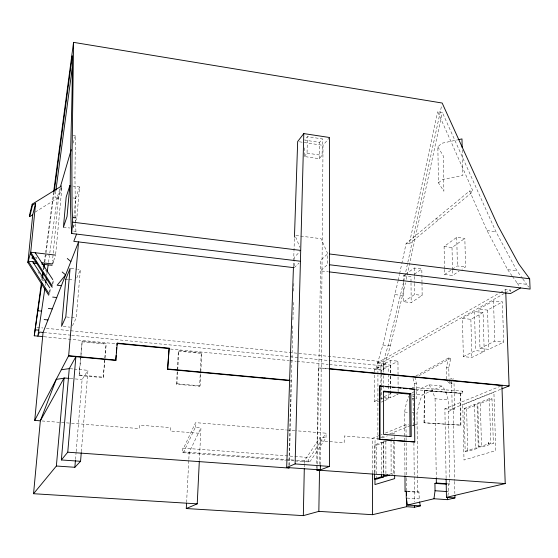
<?xml version="1.0" encoding="UTF-8"?>
<svg xmlns="http://www.w3.org/2000/svg" width="558" height="558" viewBox="0 0 558 558"><rect width="100%" height="100%" fill="white"/><g stroke="black" fill="none" stroke-linecap="round" stroke-linejoin="round"><path stroke-width="0.42" stroke-dasharray="2.79 2.09" d="M376.727 479.085L376.762 445.089L383.555 442.452L383.576 473.498M320.006 440.869L344.174 442.773L344.244 435.951L377.878 438.658L377.926 374.837M377.926 373.972L377.933 362.526L499.626 292.908M372.618 472.989L372.688 438.239L382.209 434.361M380.047 401.976L374.411 401.467L374.46 372.918M374.46 372.046L374.46 369.452L380.912 365.839L388.187 366.55L388.208 373.372M374.62 472.982L374.662 444.921L381.428 442.285L383.555 442.452M374.969 472.549L375.018 440.799L378.917 439.244M423.982 422.783L424.471 390.551L460.748 393.313L460.887 425.147L423.982 422.783L460.887 425.147M424.282 422.671L424.471 390.551M75.539 223.04L74.967 177.549L75.372 135.629L72.819 135.266M320.383 464.688L323.026 145.338L329.527 137.498M295.866 235.49L321.066 238.698L327.762 253.757L327.602 264.534L320.515 270.846L328.271 271.774M295.091 460.95L308.609 461.947L310.234 461.278L326.025 437.8L326.095 433.189L295.831 430.748M316.644 468.315L318.381 367.917L328.39 368.524M304.515 147.898L304.319 156.519L319.26 158.709L322.092 155.354L322.378 138.921L307.409 136.654L304.689 140.142L319.553 142.374L322.378 138.921M317.118 468.992L320.697 260.244L327.762 253.757M319.615 464.368L320.062 437.326L326.025 437.8M308.609 461.947L308.7 457.49L310.318 456.8L326.095 433.189M319.26 158.709L319.553 142.374M304.333 466.934L304.382 464.326M304.403 463.461L304.452 460.852L320.062 437.326M304.319 156.519L307.053 153.143L307.409 136.654M289.351 465.26L292.838 324.072M292.943 319.741L293.375 302.394M293.654 291.123L293.885 281.581M294.268 266.068L294.408 260.328M294.429 259.505L294.491 257.05L299.918 251.658M288.898 465.456L290.997 380.737L291.443 380.444M293.48 265.838L294.422 238.022M199.359 460.35L200.957 427.84L195.307 427.386L183.735 451.952L182.626 452.684L182.871 448.102L183.987 447.349L195.551 422.65L286.324 429.981M195.307 427.386L195.551 422.65M199.618 386.269L200.127 385.829L201.766 352.865L178.825 350.64L178.358 351.142L176.488 384.204L199.618 386.269L200.35 371.544M200.399 370.679L201.264 353.367L201.766 352.865M186.595 502.493L188.792 460.134M188.841 459.269L189.197 452.35L200.957 427.84M176.488 384.204L176.956 383.758L178.825 350.64M80.68 356.485L79.09 375.506L103.265 377.661L104.716 358.731M104.785 357.873L106.18 343.582L82.193 341.252L80.75 355.62M103.265 377.661L104.988 359.094M105.05 358.236L106.18 343.582M81.335 451.764L87.955 370.324L74.36 369.089M75.504 459.464L76.076 452.517M76.146 451.645L82.11 379.552L87.955 370.324M79.09 375.506L80.896 356.841M80.966 355.976L82.193 341.252M72.463 325.753L76.237 317.962L80.387 269.57L77.813 269.284M75.651 221.059L76.837 217.794L79.55 186.958L73.077 186.1M73.049 227.545L73.279 224.958M73.893 218.073L75.651 198.285L79.55 186.958M52.543 284.538L53.233 280.304L52.864 284.231M55.66 254.253L61.931 186.958L58.332 198.815L52.494 260.977M49.564 292.134L50.234 288.584L49.655 294.736M53.61 192.231L45.582 252.502M46.077 252.662L54.126 192.231M55.779 191.275L54.977 197.302L57.223 197.595L59.88 188.506M49.781 253.116L57.223 197.595M447.935 495.664L448.472 491.668L448.339 484.337L449.783 483.96L448.22 399.947L446.477 393.815L444.342 389.121L441.929 386.052L428.983 384.825L412.041 392.762M41.822 279.781L42.059 278.072M43.231 269.549L43.468 267.847M44.291 261.883L45.463 253.36M42.199 280.876L42.547 278.316M43.726 269.772L43.963 268.063M44.793 262.086L45.735 255.25L49.439 255.676L48.483 262.504M45.282 285.55L45.519 283.841M46.705 275.31L47.06 272.75M404.962 474.998L404.55 412.041L406.315 403.308L408.658 396.152M407.612 491.549L417.775 492.247L416.986 413.129L419.658 401.355L422.232 395.001L441.929 386.052M446.679 379.084L446.463 367.38L448.416 358.006L450.738 358.243L448.785 367.61L448.995 378.477M504.32 293.445L381.714 362.902L381.714 365.72L375.82 369.019L382.9 345.025L398.021 281.211M398.203 280.374L399.465 274.501M399.64 273.664L401.62 264.436M401.802 263.599L406.112 243.469L469.599 190.969L473.128 191.478L437.702 111.684L442.334 112.437L495.957 231.779L516.938 270.797L522.33 278.24M406.112 243.469L409.279 243.881L437.702 111.684M403.553 282.104L389.212 341.928L383.283 361.772L383.29 369.752L329.025 364.465M403.734 281.26L441.615 105.581M383.29 369.752L390.433 345.807L405.533 282.746M406.273 279.342L407.005 275.931M407.194 275.08L442.334 112.437M73.196 143.064L75.372 135.629M58.332 198.815L57.997 197.874L61.582 185.988M412.236 387.74L412.453 387.385L462.715 391.165L462.938 392.344L462.568 393.237L413.227 389.547M53.652 260.739L55.305 255.92M73.272 227.587L75.351 221.875M52.25 287.67L52.647 286.589M76.774 277.989L80.387 269.57M294.226 267.707L299.06 263.041M437.849 146.887L443.233 155.828L443.889 191.248L438.462 182.871L437.849 146.887L441.72 143.287L457.755 139.821M438.462 182.871L442.375 179.509L462.861 175.456L462.226 149.349M409.279 243.881L473.128 191.478M421.988 282.592L422.141 295.398L411.183 302.596L403.762 301.745L403.587 275.778L404.927 274.808M405.596 274.32L414.308 268.014L421.827 268.935L421.981 281.741M444.496 268.544L444.091 246.503L456.751 237.331L464.849 238.399L465.539 266.947L461.94 269.312M414.357 274.25L421.827 268.935M444.091 246.503L452.015 247.529L464.849 238.399M36.444 258.856L36.751 257.817L35.363 257.154M403.762 301.745L414.566 294.512L422.141 295.398M444.51 269.395L444.607 274.48L451.701 269.73M452.412 269.256L457.379 265.929L465.539 266.947M444.607 274.48L452.587 275.457L459.067 271.202M188.06 453.082L189.197 452.35M35.245 212.047L57.997 197.874M500.38 292.476L505.674 289.449L510.375 290.021L510.458 292.148M505.081 293.02L510.375 290.021M462.456 318.388L474.502 311.587L483.089 312.571L484.211 351.512L471.845 357.476L463.335 356.604L462.456 318.388L470.875 319.329L483.089 312.571M478.883 309.118L493.502 300.867L502.346 301.906L503.728 342.103L488.717 349.343L479.978 348.429L478.883 309.118L487.532 310.108L502.346 301.906M383.416 372.165L383.409 364.437L390.551 360.426L397.973 361.165L398.042 375.952M415.884 375.994L448.416 358.006M374.46 369.452L381.651 370.149L388.187 366.55M383.409 364.437L390.726 365.155L397.973 361.165M418.842 375.792L450.738 358.243M463.335 356.604L475.535 350.605L484.211 351.512M479.978 348.429L494.793 341.147L503.728 342.103M374.411 401.467L380.193 398.642M384.155 396.703L390.642 393.53L392.309 393.683M383.855 401.062L381.658 402.116L381.651 385.704M384.595 400.714L388.256 398.956L388.242 391.277M383.437 397.059L390.816 397.728L398.133 394.22L396.466 394.067M449.504 379.426L451.589 378.47L453.94 378.694L452.545 379.335M415.87 398.663L416.631 398.321L416.491 383.855L415.047 377.878M302.854 461.522L304.452 460.852M424.178 390.684L460.748 393.313M385.383 433.071L406.008 424.666L408.589 424.882M446.114 478.262L444.886 408.819L501.119 385.906M377.878 438.658L380.256 437.702M381.044 437.381L385.006 435.791M389.763 433.88L410.36 425.608M451.624 380.2L452.182 408.798L501.084 389.149M382.028 438.002L387.482 435.819M392.155 433.957L394.492 433.022L394.506 435.603M411.888 425.349L413.75 425.315L412.034 425.168M414.42 425.05L417.091 423.982M448.437 411.455L454.554 409.014L453.975 380.43M464.172 408.526L474.579 404.431L477.09 404.662L478.248 448.137L467.646 451.436L465.156 451.234L464.172 408.526L466.641 408.749L477.09 404.662M477.808 403.162L489.415 398.6L491.982 398.837L493.349 443.443L481.533 447.118L478.98 446.909L477.808 403.162L480.333 403.392L491.982 398.837M383.751 473.463L383.723 441.385L385.187 440.813M383.723 441.385L385.864 441.552L388.068 440.701M413.666 398.461L411.964 398.998L414.162 399.193M389.498 474.258L391.137 473.749L393.327 473.902L393.202 438.707L391.032 438.532M465.156 451.234L475.709 447.935L478.248 448.137M478.98 446.909L490.754 443.233L493.349 443.443M391.681 474.419L393.327 473.902M417.775 492.247L418.953 491.94L419.316 500.428M462.715 391.165L462.568 393.237M407.124 498.078L419.03 498.866M446.798 491.549L448.472 491.668M407.068 491.131L418.953 491.94M447.265 483.779L449.783 483.96M183.735 451.952L295.845 460.217M296.703 460.28L310.234 461.278M182.626 452.684L285.591 460.252M286.456 460.315L294.226 460.887M182.871 448.102L293.947 456.388M294.812 456.451L308.7 457.49M374.662 444.921L376.762 445.089M42.073 420.962L70.706 423.208M71.577 423.271L139.256 428.579L139.479 425.161L170.608 427.623L170.413 431.02L200.685 433.392M287.189 430.051L294.973 430.678M404.55 412.041L408.693 412.404M412.013 412.69L416.986 413.129M444.886 408.819L453.18 409.558L454.596 480.598M70.099 378.491L74.388 378.868M75.246 378.945L82.11 379.552M70.113 368.705L73.51 369.012M388.256 398.956L380.912 398.286L380.912 387.189M79.376 375.032L103.6 377.194M176.956 383.758L200.127 385.829M452.182 408.798L454.554 409.014M412.229 394.081L422.232 395.001M411.944 395.978L414.134 396.18L413.101 396.654L413.359 425.475M428.983 384.825L432.408 390.056L435.08 398.747L448.22 399.947M447.174 380.563L449.588 383.765L451.931 383.988L451.847 379.656M413.039 378.415L414.294 383.646L416.491 383.855M43.936 336.725L115.855 343.721M170.448 349.036L289.163 360.587M290.027 360.67L296.096 361.263M296.961 361.347L328.16 364.381M81.907 341.782L105.846 344.105M178.358 351.142L201.264 353.367M318.381 367.917L328.767 368.915M377.933 362.526L381.714 362.902M377.571 363L385.062 363.739M43.922 332.526L70.817 335.17M71.682 335.253L381.714 365.72M63.27 326.472L70.022 327.148M446.463 367.38L448.785 367.61M36.828 327.379L42.889 327.978M46.356 328.327L383.283 361.772M66.597 316.979L76.237 317.962M382.9 345.025L390.433 345.807M65.809 279.181L68.306 279.46M69.136 279.551L74.13 280.102M70.95 268.503L76.955 269.186M395.148 294.638L402.771 295.517M403.587 275.778L410.96 276.67L411.009 281.853M63.417 227.232L69.785 228.013M512.439 276.398L517.252 283.171L526.738 284.329L528.663 287.056M73.517 231.068L75.93 231.361L76.244 232.721M469.599 190.969L487.036 230.58L507.627 269.633L516.938 270.797M73.565 217.383L76.837 217.794M72.945 217.76L75.302 218.052M73.07 197.951L75.651 198.285M487.036 230.58L495.957 231.779M73.475 177.353L74.967 177.549M435.875 218.855L439.216 219.308M307.053 153.143L322.092 155.354M299.367 141.795L323.026 145.338M449.992 381.428L451.931 383.988M522.818 278.916L526.738 284.329M507.627 269.633L511.958 275.722M517.252 283.171L519.61 286.575M42.917 266.222L47.639 273.448M37.965 271.732L44.11 281.148M295.67 236.969L299.841 247.285M488.564 442.306L488.648 443.812L488.543 440.876M75.581 223.877L75.93 231.361M505.674 289.449L505.771 292.294M493.502 300.867L494.793 341.147M487.532 310.108L488.717 349.343M489.415 398.6L490.754 443.233M480.333 403.392L481.533 447.118M474.502 311.587L475.535 350.605M474.579 404.431L475.709 447.935M470.875 319.329L471.845 357.476M466.641 408.749L467.646 451.436M456.751 237.331L457.379 265.929M452.015 247.529L452.468 269.535M452.489 270.379L452.587 275.457M454.617 481.463L454.854 493.593M449.539 381.163L449.588 383.765M435.08 398.747L436.265 477.794M414.308 268.014L414.385 275.708M414.392 276.559L414.448 282.543M414.455 283.401L414.566 294.512M414.294 383.646L414.329 387.901M413.91 442.745L414.448 501.984M411.016 282.718L411.183 302.596M406.008 424.666L406.091 436.754M406.098 437.618L406.133 441.936M406.133 442.801L406.377 477.341M406.384 478.206L406.468 490.294M460.434 393.439L460.573 425.259M398.049 376.824L398.098 388.131M398.105 389.003L398.126 393.348M394.506 436.461L394.527 440.764M394.527 441.622L394.652 474.321M391.039 439.39L391.137 473.749M390.726 365.155L390.746 372.87M390.753 376.301L390.795 390.872M390.795 391.73L390.816 397.728M390.551 360.426L390.593 375.241M390.6 376.106L390.642 392.665M388.208 374.223L388.228 385.313M388.228 386.164L388.242 390.426M385.864 441.552L385.913 476.218M383.416 375.597L383.43 390.188M381.651 370.149L381.651 372.744M381.651 373.609L381.651 384.839M381.428 442.285L381.435 473.344M380.912 365.839L380.912 374.376M380.912 375.234L380.912 386.331M493.907 392.267L462.756 404.773L464.005 460.022L495.734 450.606L493.907 392.267"/><path stroke-width="0.84" d="M502.598 385.306L501.921 385.578L505.213 483.577L316.616 470.045L320.341 469.906L329.492 466.425L329.527 137.498L303.789 133.592L297.672 141.537L294.45 237.15M379.482 439.383L379.503 386.122L380.054 385.843L414.294 389.038L414.782 441.95L379.482 439.383L414.782 441.95M380.04 439.16L380.054 385.843M186.546 503.358L186.281 508.547L303.329 515.641L318.841 511.372L372.528 514.692L372.611 473.861M383.583 474.356L383.583 476.944L376.727 479.085L374.606 478.938L374.613 473.833M374.962 478.555L374.955 484.56L394.666 478.625L394.652 475.179M320.376 465.56L320.341 469.906L286.679 467.492L293.452 266.703M329.332 264.743L530.1 289.093L529.661 278.777L518.696 263.857L497.799 225.467L442.159 103.035L73.558 42.359L71.884 167.435L72.045 206.997L72.686 222.161L71.682 233.495L300.009 261.186M318.841 511.372L319.518 470.464M303.329 515.641L304.291 468.678M81.266 452.636L80.561 461.299L61.366 459.952L67.762 452.189L288.828 468.05L289.288 467.862L286.679 467.492L295.105 463.921L303.789 133.592M186.281 508.547L197.225 503.846L199.318 461.222M290.146 380.661L167.609 369.319L169.144 348.185L117.264 343.128L116.901 345.179M167.609 369.319L169.144 348.185M68.495 356.011L115.771 360.433L116.148 355.348M116.336 352.809L116.713 347.725M115.771 360.433L117.264 343.128M197.225 503.846L33.55 493.718L56.372 466.014L74.856 467.283L75.428 460.336M67.762 452.189L75.874 356.702L69.262 368.629L61.366 459.952M56.372 466.014L64.093 377.961L69.241 378.415M68.655 355.704L78.566 241.914L43.057 332.442L34.729 420.383L40.336 420.823L64.093 377.961M33.55 493.718L40.336 420.823L56.253 379.356L63.94 378.233M43.071 336.634L34.261 335.783L41.473 282.334M48.741 295.238L27.9 262.546L32.72 214.788L35.628 203.251L32.531 205.17L29.707 216.664L32.72 214.788M35.628 203.251L30.711 252.23L27.9 262.546M53.728 191.366L73.558 42.359M54.245 191.366L72.296 55.835C72.805 114.976 67.978 174.459 71.682 233.495M55.898 190.417L72.226 68.139M404.969 475.855L405.066 491.382L406.224 491.068L406.273 498.022L407.5 505.046L433.957 498.761L435.045 490.74L434.933 483.388L436.349 483.012L446.428 483.723M433.957 498.761L447.39 499.661L447.718 497.262M42.178 277.221L42.764 272.96M43.705 266.145L43.936 264.436M34.261 335.783L41.843 283.443M42.666 277.459L43.259 273.19M44.082 267.212L44.556 263.794M43.057 332.442L39.409 332.08L37.867 336.132L44.926 288.109M45.637 282.99L46.349 277.87M47.179 271.892L48.127 265.064M61.582 185.988L32.19 204.186L29.372 215.702L29.707 216.664M60.369 186.853L71.257 149.677M53.373 261.542L52.543 263.955L41.313 262.672M76.551 234.081L73.796 241.349L293.382 267.603M34.729 420.383L68.676 355.669L116.015 360.098M74.856 467.283L80.561 461.299M227.099 374.823L227.476 374.516M264.604 378.296L265.022 377.996M520.551 287.935L510.507 293.564L329.136 271.879M413.701 389.317L414.294 389.038M383.325 391.737L409.698 394.164L410.862 393.62L411.218 436.635L383.611 434.382L383.576 391.102L410.862 393.62M501.886 388.828L509.098 385.934L505.799 293.006M374.606 478.938L381.435 476.79L383.583 476.944M383.758 474.328L383.758 476.065L387.859 474.774M389.205 475.186L385.913 476.218L383.758 476.065M372.528 514.692L406.58 506.706L414.496 507.215L420.314 505.876L419.595 501.984M446.128 479.127L446.449 497.352L505.213 483.577M447.39 499.661L454.944 497.924L454.889 495.33M458.599 139.639L461.975 138.907L462.184 147.612M33.417 257.043L32.385 257.315L31.911 258.082L34.122 259.128M61.282 369.759L69.262 368.629M407.5 505.046L420.314 505.876M446.449 497.352L454.944 497.924M435.045 490.74L446.798 491.549M405.066 491.382L406.761 491.493M434.933 483.388L446.665 484.218M295.105 463.921L329.492 466.425M379.503 386.122L382.921 386.443M385.487 386.687L388.905 387.001M392.33 387.322L394.89 387.559M398.314 387.88L400.881 388.117M403.441 388.361L406.866 388.675M409.426 388.919L412.85 389.233M167.916 368.998L289.741 380.284M117.02 343.484L168.837 348.534M329.262 368.608L509.098 385.934M329.632 368.998L501.921 385.578M35.273 329.827L38.9 330.183M44.152 319.56L47.953 319.95M38.07 310.778L41.717 311.148M48.365 308.448L52.306 308.86M52.668 297.086L56.756 297.526M61.394 285.703L57.16 285.236L65.635 274.885L62.182 271.99M36.13 262.086L28.27 261.186L49.195 294.003M33.152 263.139L37.456 263.627M41.759 264.115L52.089 265.294M55.577 255.111L30.711 252.23L52.18 285.863M72.686 222.161L300.26 250.354M329.485 253.974L529.661 278.777M67.288 258.514L70.88 261.514M35.224 252.753L52.759 279.579M32.678 261.688L49.76 287.858M30.39 253.416L51.782 286.945M32.19 204.186L32.531 205.17M436.279 478.666L436.349 483.012M414.475 505.471L414.496 507.215M409.698 394.164L410.032 436.223M406.475 491.159L406.503 495.476M406.524 498.936L406.58 506.706M381.435 474.202L381.435 476.79M65.809 279.181L61.582 326.304L65.795 316.895L70.092 268.405L65.809 279.181M69.834 185.674L67.03 216.567L63.417 227.232L66.179 197.058L69.834 185.674"/></g></svg>
